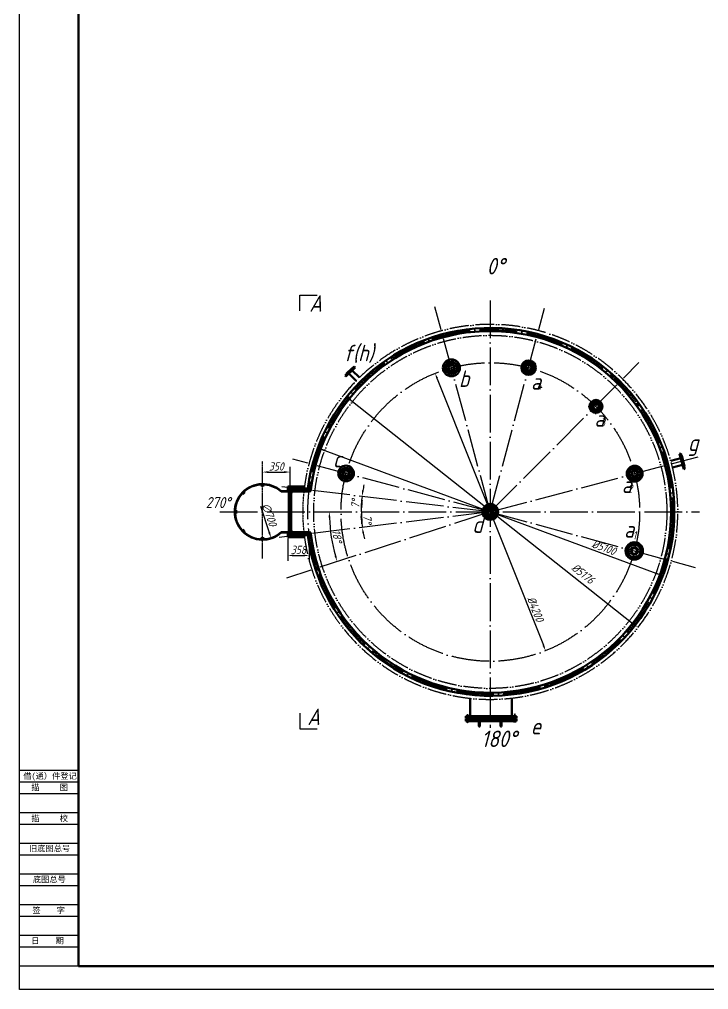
# Model space of a CAD drawing. Header units: millimetres. Extents: x 216 to 18036, y 72 to 25302.
# Drawn here: x 216 to 8984, y 72 to 12418 of the extents above; entities that cross this region are included whole.
import ezdxf

# ---------------------------------------------------------------- set-up
doc = ezdxf.new("R2010")
doc.units = ezdxf.units.MM
doc.linetypes.add('ACAD_ISO04W100', pattern=[30, 24, -3, 0, -3])
doc.linetypes.add('ACAD_ISO05W100', pattern=[33, 24, -3, 0, -3, 0, -3])
for name, color, linetype in [('双点划线', 5, 'ACAD_ISO05W100'), ('标注', 254, 'Continuous'), ('点划线', 1, 'ACAD_ISO04W100'), ('点画线', 1, 'ACAD_ISO04W100')]:
    doc.layers.add(name, color=color, linetype=linetype)
doc.layers.add('粗实线', color=4, linetype='Continuous', lineweight=50)
doc.styles.add('GB', font='gbeitc.shx', dxfattribs={"bigfont": 'gbcbig.shx'})
doc.styles.get("Standard").update_dxf_attribs({"font": 'SIMFANG.TTF'})
doc.dimstyles.new('GB$0', dxfattribs={"dimscale": 30, "dimtxt": 3.5, "dimasz": 2.5, "dimexe": 2.25, "dimexo": 2, "dimtad": 1, "dimdec": 0, "dimtxsty": 'GB', "dimcen": 2.5, "dimadec": 0, "dimazin": 0, "dimtfac": 1, "dimtdec": 0, "dimtmove": 0, "dimatfit": 3, "dimfxl": 0, "dimarcsym": 0})
doc.dimstyles.new('GB$2', dxfattribs={"dimscale": 30, "dimtxt": 3.5, "dimasz": 2.5, "dimexe": 2.25, "dimexo": 2, "dimtad": 1, "dimdec": 0, "dimtxsty": 'GB', "dimcen": 2.5, "dimadec": 0, "dimazin": 0, "dimtfac": 1, "dimtdec": 0, "dimtmove": 0, "dimatfit": 3, "dimfxl": 0, "dimarcsym": 0})
doc.dimstyles.new('GB$3', dxfattribs={"dimscale": 30, "dimtxt": 3.5, "dimasz": 2.5, "dimexe": 2.25, "dimexo": 2, "dimtad": 1, "dimtoh": 1, "dimdec": 0, "dimtxsty": 'GB', "dimcen": 2.5, "dimadec": 0, "dimazin": 0, "dimtfac": 1, "dimtdec": 0, "dimtmove": 0, "dimatfit": 3, "dimfxl": 0, "dimarcsym": 0})

# ---------------------------------------------------------------- blocks, each defined once
blk = doc.blocks.new('*D18')
at = {"layer": 'Defpoints', "color": 0, "ltscale": 0.5}
for p in [(3659, 6658), (3309, 6488), (3659, 6401)]:
    blk.add_point(p, dxfattribs=at)
at = {"layer": '标注', "color": 0, "lineweight": -2, "ltscale": 0.5}
for p, q in [((3309, 6548), (3309, 6725)), ((3659, 6461), (3659, 6725)), ((3384, 6658), (3584, 6658))]:
    blk.add_line(p, q, dxfattribs=at)
at = {"layer": '标注', "color": 0, "ltscale": 0.5}
for points in [[(3384, 6670), (3384, 6645), (3309, 6658)], [(3584, 6670), (3584, 6645), (3659, 6658)]]:
    blk.add_solid(points, dxfattribs=at)
at = {"layer": '标注', "color": 0, "ltscale": 0.5, "insert": (3484, 6729), "char_height": 105, "attachment_point": 5, "style": 'GB'}
blk.add_mtext('350', dxfattribs=at)
blk = doc.blocks.new('*D19')
at = {"layer": 'Defpoints', "color": 0, "ltscale": 0.5}
for p in [(3201, 6484), (3418, 5819)]:
    blk.add_point(p, dxfattribs=at)
at = {"layer": '标注', "color": 0, "lineweight": -2, "ltscale": 0.5}
blk.add_line((3285, 6226), (3394, 5890), dxfattribs=at)
at = {"layer": '标注', "color": 0, "ltscale": 0.5}
blk.add_solid([(3406, 5894), (3382, 5886), (3418, 5819)], dxfattribs=at)
at = {"layer": '标注', "color": 0, "ltscale": 0.5, "insert": (3396, 6115), "char_height": 105, "attachment_point": 5, "rotation": 288.0005, "style": 'GB'}
blk.add_mtext('∅700', dxfattribs=at)
blk = doc.blocks.new('*D20')
at = {"color": 0, "lineweight": -2}
blk.add_line((5533, 7845), (6882, 4454), dxfattribs=at)
at = {"color": 0}
for points in [[(5545, 7850), (5521, 7841), (5505, 7915)], [(6894, 4459), (6871, 4449), (6910, 4384)]]:
    blk.add_solid(points, dxfattribs=at)
at = {"layer": 'Defpoints', "color": 0}
for p in [(5505, 7915), (6910, 4384)]:
    blk.add_point(p, dxfattribs=at)
at = {"color": 0, "insert": (6782, 4915), "char_height": 105, "attachment_point": 5, "rotation": 291.6928, "style": 'GB'}
blk.add_mtext('%%c4200', dxfattribs=at)
blk = doc.blocks.new('*D9')
at = {"color": 0, "lineweight": -2}
blk.add_line((4431, 7574), (8025, 4728), dxfattribs=at)
at = {"color": 0}
for points in [[(4439, 7584), (4423, 7565), (4372, 7621)], [(8033, 4738), (8017, 4719), (8084, 4682)]]:
    blk.add_solid(points, dxfattribs=at)
at = {"layer": 'Defpoints', "color": 0}
for p in [(4372, 7621), (8084, 4682)]:
    blk.add_point(p, dxfattribs=at)
at = {"color": 0, "insert": (7387, 5365), "char_height": 105, "attachment_point": 5, "rotation": 321.6241, "style": 'GB'}
blk.add_mtext('%%C5176', dxfattribs=at)
blk = doc.blocks.new('*D21')
at = {"color": 0, "lineweight": -2}
blk.add_line((4101, 6932), (8313, 5371), dxfattribs=at)
at = {"color": 0}
for points in [[(4105, 6944), (4096, 6920), (4030, 6958)], [(8317, 5383), (8309, 5359), (8383, 5345)]]:
    blk.add_solid(points, dxfattribs=at)
at = {"layer": 'Defpoints', "color": 0}
for p in [(4030, 6958), (8383, 5345)]:
    blk.add_point(p, dxfattribs=at)
at = {"color": 0, "insert": (7653, 5699), "char_height": 105, "attachment_point": 5, "rotation": 339.6678, "style": 'GB'}
blk.add_mtext('%%C5100', dxfattribs=at)
blk = doc.blocks.new('*D22')
at = {"color": 0, "lineweight": -2}
for p, q in [((3631, 5813), (3631, 5529)), ((3903, 5813), (3903, 5529)), ((3706, 5597), (3828, 5597))]:
    blk.add_line(p, q, dxfattribs=at)
at = {"color": 0}
for points in [[(3706, 5609), (3706, 5584), (3631, 5597)], [(3828, 5609), (3828, 5584), (3903, 5597)]]:
    blk.add_solid(points, dxfattribs=at)
at = {"layer": 'Defpoints', "color": 0}
for p in [(3631, 5873), (3903, 5873), (3903, 5597)]:
    blk.add_point(p, dxfattribs=at)
at = {"color": 0, "insert": (3767, 5668), "char_height": 105, "attachment_point": 5, "style": 'GB'}
blk.add_mtext('358', dxfattribs=at)
blk = doc.blocks.new('*D26')
at = {"color": 0, "lineweight": -2}
for start, end in [(167.8913, 170.5061), (173.1208, 180), (182.6147, 185.2295)]:
    blk.add_arc((6207, 6151), 1644, start, end, dxfattribs=at)
at = {"color": 0}
for points in [[(4598, 6421), (4573, 6424), (4575, 6348)], [(4553, 6076), (4577, 6077), (4563, 6151)]]:
    blk.add_solid(points, dxfattribs=at)
at = {"layer": 'Defpoints', "color": 0}
for p in [(3557, 6471), (4569, 6283), (2766, 6151), (6207, 6151), (8870, 6151)]:
    blk.add_point(p, dxfattribs=at)
at = {"color": 0, "insert": (4492, 6254), "char_height": 105, "attachment_point": 5, "rotation": 86.5604, "style": 'GB'}
blk.add_mtext('7°', dxfattribs=at)
blk = doc.blocks.new('*D27')
at = {"color": 0, "lineweight": -2}
for start, end in [(174.7572, 177.3786), (180, 186.8817), (189.5031, 192.1245)]:
    blk.add_arc((6207, 6151), 1639, start, end, dxfattribs=at)
at = {"color": 0}
for points in [[(4582, 6226), (4557, 6227), (4567, 6151)], [(4578, 5879), (4602, 5883), (4579, 5955)]]:
    blk.add_solid(points, dxfattribs=at)
at = {"layer": 'Defpoints', "color": 0}
for p in [(2766, 6151), (4569, 6086), (6207, 6151), (8870, 6151), (3519, 5827)]:
    blk.add_point(p, dxfattribs=at)
at = {"color": 0, "insert": (4644, 6057), "char_height": 105, "attachment_point": 5, "rotation": 273.4409, "style": 'GB'}
blk.add_mtext('7°', dxfattribs=at)
blk = doc.blocks.new('*D28')
at = {"color": 0, "lineweight": -2}
blk.add_arc((6207, 6151), 2048, 182.0986, 195.9014, dxfattribs=at)
at = {"color": 0}
for points in [[(4148, 6076), (4173, 6077), (4159, 6151)], [(4249, 5594), (4226, 5587), (4259, 5519)]]:
    blk.add_solid(points, dxfattribs=at)
at = {"layer": 'Defpoints', "color": 0}
for p in [(2766, 6151), (6207, 6151), (8870, 6151), (4170, 5937), (3613, 5309)]:
    blk.add_point(p, dxfattribs=at)
at = {"color": 0, "insert": (4258, 5843), "char_height": 105, "attachment_point": 5, "rotation": 279, "style": 'GB'}
blk.add_mtext('18°', dxfattribs=at)

msp = doc.modelspace()

# ---------------------------------------------------------------- hatches: boundary and pattern name
at = {"layer": '标注'}
h = msp.add_hatch(color=256, dxfattribs=at)
h.paths.add_polyline_path([(6225.9, 8466.2), (6206.9, 8472.4), (6200.7, 8453.4, 0.4142136)])
h.paths.add_polyline_path([(6225.9, 8466.2, 0.4142136), (6213.1, 8491.4), (6206.9, 8472.4)])
h.paths.add_polyline_path([(6206.9, 8472.4), (6213.1, 8491.4, 0.4142136), (6187.9, 8478.6)])
h.paths.add_polyline_path([(6200.7, 8453.4), (6206.9, 8472.4), (6187.9, 8478.6, 0.4142136)])
h = msp.add_hatch(color=256, dxfattribs=at)
h.paths.add_polyline_path([(5509.6, 8358.8), (5489.6, 8358.8), (5489.6, 8338.8, 0.4142136)])
h.paths.add_polyline_path([(5509.6, 8358.8, 0.4142136), (5489.6, 8378.8), (5489.6, 8358.8)])
h.paths.add_polyline_path([(5489.6, 8358.8), (5489.6, 8378.8, 0.4142136), (5469.6, 8358.8)])
h.paths.add_polyline_path([(5489.6, 8338.8), (5489.6, 8358.8), (5469.6, 8358.8, 0.4142136)])
h = msp.add_hatch(color=256, dxfattribs=at)
h.paths.add_polyline_path([(6940.3, 8347.1), (6924.1, 8358.8), (6912.3, 8342.6, 0.4142136)])
h.paths.add_polyline_path([(6940.3, 8347.1, 0.4142136), (6935.9, 8375), (6924.1, 8358.8)])
h.paths.add_polyline_path([(6924.1, 8358.8), (6935.9, 8375, 0.4142136), (6907.9, 8370.6)])
h.paths.add_polyline_path([(6912.3, 8342.6), (6924.1, 8358.8), (6907.9, 8370.6, 0.4142136)])
h = msp.add_hatch(color=256, dxfattribs=at)
h.paths.add_polyline_path([(4861.6, 8035.3), (4842.6, 8029.1), (4848.8, 8010.1, 0.4142136)])
h.paths.add_polyline_path([(4861.6, 8035.3, 0.4142136), (4836.4, 8048.2), (4842.6, 8029.1)])
h.paths.add_polyline_path([(4842.6, 8029.1), (4836.4, 8048.2, 0.4142136), (4823.6, 8023)])
h.paths.add_polyline_path([(4848.8, 8010.1), (4842.6, 8029.1), (4823.6, 8023, 0.4142136)])
h = msp.add_hatch(color=256, dxfattribs=at)
h.paths.add_polyline_path([(7582.9, 8013), (7571.1, 8029.1), (7554.9, 8017.4, 0.4142136)])
h.paths.add_polyline_path([(7582.9, 8013, 0.4142136), (7587.3, 8040.9), (7571.1, 8029.1)])
h.paths.add_polyline_path([(7571.1, 8029.1), (7587.3, 8040.9, 0.4142136), (7559.4, 8045.3)])
h.paths.add_polyline_path([(7554.9, 8017.4), (7571.1, 8029.1), (7559.4, 8045.3, 0.4142136)])
h = msp.add_hatch(color=256, dxfattribs=at)
h.paths.add_polyline_path([(4345.3, 7527.4), (4329.1, 7515.7), (4340.9, 7499.5, 0.4142136)])
h.paths.add_polyline_path([(4345.3, 7527.4, 0.4142136), (4317.4, 7531.8), (4329.1, 7515.7)])
h.paths.add_polyline_path([(4329.1, 7515.7), (4317.4, 7531.8, 0.4142136), (4313, 7503.9)])
h.paths.add_polyline_path([(4340.9, 7499.5), (4329.1, 7515.7), (4313, 7503.9, 0.4142136)])
h = msp.add_hatch(color=256, dxfattribs=at)
h.paths.add_polyline_path([(8090.8, 7496.6), (8084.6, 7515.7), (8065.6, 7509.5, 0.4142136)])
h.paths.add_polyline_path([(8090.8, 7496.6, 0.4142136), (8103.6, 7521.8), (8084.6, 7515.7)])
h.paths.add_polyline_path([(8084.6, 7515.7), (8103.6, 7521.8, 0.4142136), (8078.4, 7534.7)])
h.paths.add_polyline_path([(8065.6, 7509.5), (8084.6, 7515.7), (8078.4, 7534.7, 0.4142136)])
h = msp.add_hatch(color=256, dxfattribs=at)
h.paths.add_polyline_path([(4011.2, 6884.8), (3999.5, 6868.6), (4015.7, 6856.9, 0.4142136)])
h.paths.add_polyline_path([(4011.2, 6884.8, 0.4142136), (3983.3, 6880.4), (3999.5, 6868.6)])
h.paths.add_polyline_path([(3999.5, 6868.6), (3983.3, 6880.4, 0.4142136), (3987.7, 6852.5)])
h.paths.add_polyline_path([(4015.7, 6856.9), (3999.5, 6868.6), (3987.7, 6852.5, 0.4142136)])
h = msp.add_hatch(color=256, dxfattribs=at)
h.paths.add_polyline_path([(8414.3, 6848.6), (8414.3, 6868.6), (8394.3, 6868.6, 0.4142136)])
h.paths.add_polyline_path([(8414.3, 6848.6, 0.4142136), (8434.3, 6868.6), (8414.3, 6868.6)])
h.paths.add_polyline_path([(8414.3, 6868.6), (8434.3, 6868.6, 0.4142136), (8414.3, 6888.6)])
h.paths.add_polyline_path([(8394.3, 6868.6), (8414.3, 6868.6), (8414.3, 6888.6, 0.4142136)])
h = msp.add_hatch(color=256, dxfattribs=at)
h.paths.add_polyline_path([(3914.3, 6445.6), (3902.6, 6429.4), (3918.8, 6417.7, 0.4142136)])
h.paths.add_polyline_path([(3914.3, 6445.6, 0.4142136), (3886.4, 6441.2), (3902.6, 6429.4)])
h.paths.add_polyline_path([(3902.6, 6429.4), (3886.4, 6441.2, 0.4142136), (3890.8, 6413.2)])
h.paths.add_polyline_path([(3918.8, 6417.7), (3902.6, 6429.4), (3890.8, 6413.2, 0.4142136)])
h = msp.add_hatch(color=256, dxfattribs=at)
h.paths.add_polyline_path([(8521.7, 6132.4), (8527.9, 6151.4), (8508.9, 6157.6, 0.4142136)])
h.paths.add_polyline_path([(8521.7, 6132.4, 0.4142136), (8546.9, 6145.2), (8527.9, 6151.4)])
h.paths.add_polyline_path([(8527.9, 6151.4), (8546.9, 6145.2, 0.4142136), (8534.1, 6170.4)])
h.paths.add_polyline_path([(8508.9, 6157.6), (8527.9, 6151.4), (8534.1, 6170.4, 0.4142136)])
h = msp.add_hatch(color=256, dxfattribs=at)
h.paths.add_polyline_path([(3915.2, 5889.6), (3903.4, 5873.4), (3919.6, 5861.7, 0.4142136)])
h.paths.add_polyline_path([(3915.2, 5889.6, 0.4142136), (3887.3, 5885.2), (3903.4, 5873.4)])
h.paths.add_polyline_path([(3903.4, 5873.4), (3887.3, 5885.2, 0.4142136), (3891.7, 5857.2)])
h.paths.add_polyline_path([(3919.6, 5861.7), (3903.4, 5873.4), (3891.7, 5857.2, 0.4142136)])
h = msp.add_hatch(color=256, dxfattribs=at)
h.paths.add_polyline_path([(3999.5, 5454.2), (3999.5, 5434.2), (4019.5, 5434.2, 0.4142136)])
h.paths.add_polyline_path([(3999.5, 5454.2, 0.4142136), (3979.5, 5434.2), (3999.5, 5434.2)])
h.paths.add_polyline_path([(3999.5, 5434.2), (3979.5, 5434.2, 0.4142136), (3999.5, 5414.2)])
h.paths.add_polyline_path([(4019.5, 5434.2), (3999.5, 5434.2), (3999.5, 5414.2, 0.4142136)])
h = msp.add_hatch(color=256, dxfattribs=at)
h.paths.add_polyline_path([(8402.5, 5418), (8414.3, 5434.2), (8398.1, 5445.9, 0.4142136)])
h.paths.add_polyline_path([(8402.5, 5418, 0.4142136), (8430.5, 5422.4), (8414.3, 5434.2)])
h.paths.add_polyline_path([(8414.3, 5434.2), (8430.5, 5422.4, 0.4142136), (8426, 5450.4)])
h.paths.add_polyline_path([(8398.1, 5445.9), (8414.3, 5434.2), (8426, 5450.4, 0.4142136)])
h = msp.add_hatch(color=256, dxfattribs=at)
h.paths.add_polyline_path([(4323, 4806.2), (4329.1, 4787.2), (4348.2, 4793.4, 0.4142136)])
h.paths.add_polyline_path([(4323, 4806.2, 0.4142136), (4310.1, 4781), (4329.1, 4787.2)])
h.paths.add_polyline_path([(4329.1, 4787.2), (4310.1, 4781, 0.4142136), (4335.3, 4768.1)])
h.paths.add_polyline_path([(4348.2, 4793.4), (4329.1, 4787.2), (4335.3, 4768.1, 0.4142136)])
h = msp.add_hatch(color=256, dxfattribs=at)
h.paths.add_polyline_path([(8068.4, 4775.4), (8084.6, 4787.2), (8072.8, 4803.4, 0.4142136)])
h.paths.add_polyline_path([(8068.4, 4775.4, 0.4142136), (8096.4, 4771), (8084.6, 4787.2)])
h.paths.add_polyline_path([(8084.6, 4787.2), (8096.4, 4771, 0.4142136), (8100.8, 4798.9)])
h.paths.add_polyline_path([(8072.8, 4803.4), (8084.6, 4787.2), (8100.8, 4798.9, 0.4142136)])
h = msp.add_hatch(color=256, dxfattribs=at)
h.paths.add_polyline_path([(4830.9, 4289.9), (4842.6, 4273.7), (4858.8, 4285.4, 0.4142136)])
h.paths.add_polyline_path([(4830.9, 4289.9, 0.4142136), (4826.4, 4261.9), (4842.6, 4273.7)])
h.paths.add_polyline_path([(4842.6, 4273.7), (4826.4, 4261.9, 0.4142136), (4854.4, 4257.5)])
h.paths.add_polyline_path([(4858.8, 4285.4), (4842.6, 4273.7), (4854.4, 4257.5, 0.4142136)])
h = msp.add_hatch(color=256, dxfattribs=at)
h.paths.add_polyline_path([(7552.1, 4267.5), (7571.1, 4273.7), (7564.9, 4292.7, 0.4142136)])
h.paths.add_polyline_path([(7552.1, 4267.5, 0.4142136), (7577.3, 4254.7), (7571.1, 4273.7)])
h.paths.add_polyline_path([(7571.1, 4273.7), (7577.3, 4254.7, 0.4142136), (7590.1, 4279.9)])
h.paths.add_polyline_path([(7564.9, 4292.7), (7571.1, 4273.7), (7590.1, 4279.9, 0.4142136)])
h = msp.add_hatch(color=256, dxfattribs=at)
h.paths.add_polyline_path([(5473.5, 3955.8), (5489.6, 3944), (5501.4, 3960.2, 0.4142136)])
h.paths.add_polyline_path([(5473.5, 3955.8, 0.4142136), (5477.9, 3927.8), (5489.6, 3944)])
h.paths.add_polyline_path([(5489.6, 3944), (5477.9, 3927.8, 0.4142136), (5505.8, 3932.3)])
h.paths.add_polyline_path([(5501.4, 3960.2), (5489.6, 3944), (5505.8, 3932.3, 0.4142136)])
h = msp.add_hatch(color=256, dxfattribs=at)
h.paths.add_polyline_path([(6904.1, 3944), (6924.1, 3944), (6924.1, 3964, 0.4142136)])
h.paths.add_polyline_path([(6904.1, 3944, 0.4142136), (6924.1, 3924), (6924.1, 3944)])
h.paths.add_polyline_path([(6924.1, 3944), (6924.1, 3924, 0.4142136), (6944.1, 3944)])
h.paths.add_polyline_path([(6924.1, 3964), (6924.1, 3944), (6944.1, 3944, 0.4142136)])
h = msp.add_hatch(color=256, dxfattribs=at)
h.paths.add_polyline_path([(6187.9, 3836.6), (6206.9, 3830.4), (6213.1, 3849.4, 0.4142136)])
h.paths.add_polyline_path([(6187.9, 3836.6, 0.4142136), (6200.7, 3811.4), (6206.9, 3830.4)])
h.paths.add_polyline_path([(6206.9, 3830.4), (6200.7, 3811.4, 0.4142136), (6225.9, 3824.2)])
h.paths.add_polyline_path([(6213.1, 3849.4), (6206.9, 3830.4), (6225.9, 3824.2, 0.4142136)])

# ---------------------------------------------------------------- linework, layer by layer
at = {"lineweight": -3}
for p, q in [((215.8, 71.9), (215.8, 25301.9)), ((965.8, 2861.9), (215.8, 2861.9)), ((965.8, 2711.9), (215.8, 2711.9)), ((965.8, 2561.9), (215.8, 2561.9)), ((965.8, 2321.9), (215.8, 2321.9)), ((965.8, 2171.9), (215.8, 2171.9)), ((965.8, 1931.9), (215.8, 1931.9)), ((965.8, 1781.9), (215.8, 1781.9)), ((965.8, 1541.9), (215.8, 1541.9)), ((965.8, 1541.9), (215.8, 1541.9)), ((965.8, 1391.9), (215.8, 1391.9)), ((965.8, 1151.9), (215.8, 1151.9)), ((965.8, 1001.9), (215.8, 1001.9)), ((965.8, 761.9), (215.8, 761.9)), ((965.8, 611.9), (215.8, 611.9)), ((965.8, 371.9), (215.8, 371.9)), ((18035.8, 71.9), (215.8, 71.9))]:
    msp.add_line(p, q, dxfattribs=at)
at = {"lineweight": 50}
for p, q in [((965.8, 371.9), (965.8, 25001.9)), ((17735.8, 371.9), (965.8, 371.9))]:
    msp.add_line(p, q, dxfattribs=at)
at = {"layer": '双点划线', "ltscale": 10}
msp.add_circle((6206.9, 6151.4), 2246.7, dxfattribs=at)
msp.add_arc((6206.9, 6151.4), 2386.2, 187.17411, 172.82589, dxfattribs=at)
at = {"layer": '双点划线'}
msp.add_arc((6206.9, 6151.4), 2386.2, 173.79294, 186.20706, dxfattribs=at)
at = {"layer": '标注'}
for p, q in [((3783.9, 8711.3), (3783.9, 8908.7)), ((3783.9, 8908.7), (4004.7, 8908.7)), ((3923.4, 6429.4), (3927.3, 6429.4)), ((3783.9, 3588.4), (3783.9, 3391.1)), ((3783.9, 3391.1), (4004.7, 3391.1))]:
    msp.add_line(p, q, dxfattribs=at)
for centre in [(6206.9, 8472.4), (5489.6, 8358.8), (6924.1, 8358.8), (4842.6, 8029.1), (7571.1, 8029.1), (4329.1, 7515.7), (8084.6, 7515.7), (3999.5, 6868.6), (8414.3, 6868.6), (3902.6, 6429.4), (8527.9, 6151.4), (3903.4, 5873.4), (3999.5, 5434.2), (8414.3, 5434.2), (4329.1, 4787.2), (8084.6, 4787.2), (4842.6, 4273.7), (7571.1, 4273.7), (5489.6, 3944), (6924.1, 3944), (6206.9, 3830.4)]:
    msp.add_circle(centre, 20, dxfattribs=at)
at = {"layer": '点划线'}
for p, q in [((4457.7, 7991.2), (4477, 7971.8)), ((4370.7, 7901.5), (4388.2, 7883.9)), ((8613.7, 6868.7), (8647.9, 6877.9)), ((8655.1, 6714.2), (8689.3, 6723.3))]:
    msp.add_line(p, q, dxfattribs=at)
at = {"layer": '点划线', "ltscale": 0.5}
for p, q in [((5917.2, 3577.3), (5917.2, 3469)), ((6517.2, 3577.3), (6517.2, 3469))]:
    msp.add_line(p, q, dxfattribs=at)
at = {"layer": '点画线', "ltscale": 20}
for p, q in [((6206.9, 8842.9), (6206.9, 3402.1)), ((6206.9, 6151.4), (5502.3, 8760.7)), ((6206.9, 6151.4), (6894.9, 8742.1)), ((6206.9, 6151.4), (8098.1, 8051)), ((6206.9, 6151.4), (3694.8, 6821.5)), ((6206.9, 6151.4), (8850.8, 6851.7)), ((6206.9, 6151.4), (3556.6, 6471.2)), ((2766.3, 6151.4), (8869.8, 6151.4)), ((6206.9, 6151.4), (3518.9, 5827)), ((6206.9, 6151.4), (3613.3, 5308.7)), ((6206.9, 6151.4), (8815.4, 5443.3))]:
    msp.add_line(p, q, dxfattribs=at)
at = {"layer": '点画线'}
for p, q in [((5623.5, 7978.4), (5638, 8032.8)), ((5645.4, 8042.5), (5694.2, 8070.6)), ((5655.8, 8080.9), (5683.9, 8032.2)), ((5706.3, 8072.2), (5760.7, 8057.6)), ((5740.8, 8092.1), (5726.2, 8037.7)), ((5800.2, 8034.9), (5755.9, 8009.3)), ((5770.3, 8050.2), (5798.5, 8001.5)), ((6630.7, 8036.7), (6683.1, 8067)), ((6641.7, 8078), (6672, 8025.7)), ((6786.6, 8039.2), (6734.2, 8009)), ((6745.3, 8050.3), (6775.6, 7997.9)), ((5603.6, 8012.9), (5658, 7998.3)), ((5614.8, 7927.9), (5663.5, 7956.1)), ((5653.2, 7917.6), (5625.1, 7966.4)), ((5717.3, 7895.6), (5662.9, 7910.2)), ((5682.8, 7875.7), (5697.3, 7930.1)), ((5778.1, 7925.4), (5729.3, 7897.2)), ((5767.8, 7886.9), (5739.6, 7935.7)), ((5820, 7954.9), (5765.6, 7969.5)), ((5800.1, 7989.4), (5785.5, 7935)), ((6602.9, 7933.2), (6655.3, 7963.4)), ((6644.3, 7922.1), (6614, 7974.5)), ((6758.9, 7935.7), (6706.5, 7905.4)), ((6747.8, 7894.4), (6717.6, 7946.8)), ((7525.6, 7562.3), (7574, 7562.3)), ((7549.8, 7586.5), (7549.8, 7538.1)), ((7453.9, 7491.3), (7502.3, 7491.3)), ((7478.1, 7467.1), (7478.1, 7515.5)), ((7574.3, 7420.3), (7525.9, 7420.3)), ((7550.1, 7396.1), (7550.1, 7444.5)), ((7644.7, 7497.9), (7596.3, 7497.9)), ((7620.5, 7522.1), (7620.5, 7473.7)), ((3309.4, 5557.6), (3309.4, 6796.2)), ((4283.5, 6691.9), (4327.8, 6666.3)), ((4292.9, 6656.9), (4318.5, 6701.3)), ((4327.2, 6708), (4376.7, 6721.2)), ((4345.3, 6739.3), (4358.6, 6689.9)), ((4387.6, 6719.8), (4432, 6694.2)), ((4422.6, 6729.2), (4397, 6684.8)), ((4470.1, 6667.3), (4420.6, 6654.1)), ((4438.7, 6685.4), (4452, 6636)), ((7955.4, 6632.5), (7970, 6686.9)), ((7977.4, 6696.5), (8026.2, 6724.7)), ((7987.7, 6735), (8015.9, 6686.2)), ((8038.2, 6726.3), (8092.6, 6711.7)), ((8072.7, 6746.2), (8058.2, 6691.8)), ((8140.8, 6694), (8092, 6665.8)), ((8102.3, 6704.3), (8130.4, 6655.5)), ((4273.3, 6614.6), (4322.8, 6627.9)), ((4304.7, 6596.5), (4291.4, 6646)), ((4355.7, 6562.1), (4311.4, 6587.7)), ((4320.8, 6552.8), (4346.4, 6597.1)), ((4416.2, 6574), (4366.7, 6560.7)), ((4398.1, 6542.6), (4384.8, 6592.1)), ((4459.9, 6590.1), (4415.6, 6615.7)), ((4450.5, 6625), (4424.9, 6580.7)), ((7935.5, 6667), (7989.9, 6652.4)), ((7946.7, 6582), (7995.5, 6610.1)), ((7985.2, 6571.7), (7957, 6620.4)), ((8049.2, 6549.7), (7994.8, 6564.3)), ((8014.7, 6529.8), (8029.3, 6584.2)), ((8110.1, 6579.4), (8061.3, 6551.3)), ((8099.8, 6541), (8071.6, 6589.7)), ((8151.9, 6609), (8097.5, 6623.6)), ((8132, 6643.5), (8117.5, 6589.1)), ((3659.4, 5873.4), (3659.4, 6420.5)), ((6098.7, 6180.4), (6153.1, 6165.8)), ((6118.6, 6145.9), (6133.1, 6200.3)), ((6140.5, 6210), (6189.3, 6238.1)), ((6150.9, 6248.4), (6179, 6199.7)), ((6201.4, 6239.7), (6255.8, 6225.1)), ((6235.9, 6259.6), (6221.3, 6205.2)), ((6303.9, 6207.4), (6255.1, 6179.3)), ((6265.4, 6217.7), (6293.6, 6169)), ((6109.9, 6095.4), (6158.6, 6123.6)), ((6148.3, 6085.1), (6120.2, 6133.9)), ((6212.4, 6063.1), (6158, 6077.7)), ((6177.9, 6043.2), (6192.5, 6097.6)), ((6273.2, 6092.9), (6224.4, 6064.7)), ((6262.9, 6054.4), (6234.7, 6103.2)), ((6315.1, 6122.4), (6260.7, 6137)), ((6295.2, 6156.9), (6280.6, 6102.5)), ((7919.9, 5686), (7979.8, 5669.9)), ((7941.8, 5648), (7957.9, 5707.9)), ((7966, 5718.5), (8019.6, 5749.4)), ((7977.3, 5760.8), (8008.3, 5707.1)), ((8032.9, 5751.2), (8092.7, 5735.2)), ((8070.8, 5773.1), (8054.8, 5713.2)), ((8145.7, 5715.7), (8092, 5684.7)), ((8103.3, 5727), (8134.3, 5673.4)), ((7932.2, 5592.4), (7985.9, 5623.4)), ((7974.5, 5581.1), (7943.6, 5634.8)), ((8045, 5556.9), (7985.1, 5573)), ((8007, 5535), (8023.1, 5594.9)), ((8111.9, 5589.7), (8058.2, 5558.7)), ((8100.6, 5547.3), (8069.6, 5601)), ((8158, 5622.2), (8098.1, 5638.2)), ((8136.1, 5660.1), (8120, 5600.3))]:
    msp.add_line(p, q, dxfattribs=at)
at = {"layer": '点画线', "ltscale": 0.5}
for p, q in [((3630.9, 6429.4), (3903.4, 6429.4)), ((3630.9, 5873.4), (3903.4, 5873.4))]:
    msp.add_line(p, q, dxfattribs=at)
at = {"layer": '点画线', "ltscale": 20}
for centre, radius in [((6206.9, 6151.4), 2321), ((6207.5, 6149.7), 1900)]:
    msp.add_circle(centre, radius, dxfattribs=at)
at = {"layer": '点画线'}
for centre, radius in [((5711.8, 7983.9), 83.9), ((6694.8, 7986.2), 75.8), ((7549.1, 7491.3), 71), ((4371.7, 6641), 76.2), ((8043.7, 6638), 83.9), ((6206.9, 6151.4), 83.9), ((8038.9, 5654.1), 92.3)]:
    msp.add_circle(centre, radius, dxfattribs=at)
at = {"layer": '粗实线'}
for p, q in [((4359.1, 7884.7), (4379.6, 7905.2)), ((4370.4, 7873.4), (4487.1, 7990.1)), ((4379.6, 7910.9), (4449.6, 7980.9)), ((4379.6, 7905.2), (4455.3, 7980.9)), ((4379.6, 7910.9), (4449.6, 7980.9)), ((4379.6, 7905.2), (4379.6, 7910.9)), ((4408.6, 7911.6), (4448.9, 7951.9)), ((4408.6, 7911.6), (4500.6, 7819.6)), ((4448.9, 7951.9), (4540.9, 7859.9)), ((4455.3, 7980.9), (4449.6, 7980.9)), ((4455.3, 7980.9), (4475.8, 8001.4)), ((4475.8, 8001.4), (4487.1, 7990.1)), ((4359.1, 7884.7), (4370.4, 7873.4)), ((8630.2, 6836.4), (8502.6, 6802.2)), ((8615.8, 6890), (8631.3, 6894.1)), ((8615.8, 6890), (8667.6, 6696.8)), ((8630.2, 6836.4), (8653.2, 6750.4)), ((8631.3, 6894.1), (8638.8, 6866.1)), ((8638.8, 6866.1), (8643.7, 6863.3)), ((8638.8, 6866.1), (8675.5, 6728.9)), ((8643.7, 6863.3), (8678.3, 6733.8)), ((8653.2, 6750.4), (8525.4, 6716.2)), ((8667.6, 6696.8), (8683, 6700.9)), ((8675.5, 6728.9), (8678.3, 6733.8)), ((8675.5, 6728.9), (8683, 6700.9)), ((3289.4, 6500.8), (3289.4, 6488)), ((3329.4, 6488), (3289.4, 6488)), ((3329.4, 6500.8), (3329.4, 6488)), ((3630.9, 6472.4), (3630.9, 6409.4)), ((3630.9, 6472.4), (3842.4, 6472.4)), ((3630.9, 6449.4), (3903.4, 6449.4)), ((3048.2, 6384.3), (3057.2, 6375.3)), ((3085.5, 6403.6), (3057.2, 6375.3)), ((3076.5, 6412.6), (3085.5, 6403.6)), ((3690.9, 6409.4), (3545.9, 6409.4)), ((3630.9, 6413.4), (3547.4, 6413.4)), ((3690.9, 6409.4), (3630.9, 6409.4)), ((3630.9, 6409.4), (3630.9, 6401.4)), ((3630.9, 6401.4), (3690.9, 6401.4)), ((3642.9, 6409.4), (3903.4, 6409.4)), ((3644.4, 5901.4), (3644.4, 6401.4)), ((3680.9, 6409.4), (3652.9, 6409.4)), ((3674.4, 5901.4), (3674.4, 6401.4)), ((3690.9, 6409.4), (3690.9, 6401.4)), ((2960, 6171.4), (2972.8, 6171.4)), ((2960, 6131.4), (2972.8, 6131.4)), ((2972.8, 6171.4), (2972.8, 6131.4)), ((3048.2, 5918.5), (3057.2, 5927.6)), ((3057.2, 5927.6), (3085.5, 5899.3)), ((3076.5, 5890.2), (3085.5, 5899.3)), ((3289.4, 5802), (3289.4, 5814.8)), ((3289.4, 5814.8), (3329.4, 5814.8)), ((3329.4, 5802), (3329.4, 5814.8)), ((3690.9, 5893.4), (3545.9, 5893.4)), ((3631, 5889.4), (3547.4, 5889.4)), ((3630.9, 5893.4), (3630.9, 5901.4)), ((3630.9, 5901.4), (3690.9, 5901.4)), ((3690.9, 5893.4), (3630.9, 5893.4)), ((3630.9, 5830.4), (3630.9, 5893.4)), ((3630.9, 5830.4), (3842.4, 5830.4)), ((3631, 5853.4), (3631, 5893.4)), ((3631, 5853.4), (3903.4, 5853.4)), ((3642.9, 5893.4), (3903.4, 5893.4)), ((3680.9, 5893.4), (3652.9, 5893.4)), ((3690.9, 5893.4), (3690.9, 5901.4)), ((5952.2, 3550.1), (5952.2, 3778.9)), ((6482.2, 3550.1), (6482.2, 3778.9)), ((5894.7, 3550.1), (6539.7, 3550.1)), ((5894.7, 3520.1), (5894.7, 3550.1)), ((5894.7, 3520.1), (6175.6, 3520.1)), ((5894.7, 3513.1), (6175.7, 3513.1)), ((5894.7, 3489.1), (5894.7, 3513.1)), ((5894.7, 3489.1), (6217.2, 3489.1)), ((5914.4, 3566.5), (5920, 3560.9)), ((5920, 3566.5), (5914.4, 3560.9)), ((5914.4, 3477.3), (5920, 3471.7)), ((5920, 3477.3), (5914.4, 3471.7)), ((5935.7, 3513.1), (5935.7, 3520.1)), ((6062, 3423.3), (6062, 3489.1)), ((6076, 3423.3), (6076, 3489.1)), ((6299, 3489.1), (6135.4, 3489.1)), ((6539.7, 3520.1), (6175.6, 3520.1)), ((6539.7, 3513.1), (6175.7, 3513.1)), ((6217.2, 3489.1), (6539.7, 3489.1)), ((6337.7, 3423.3), (6337.7, 3489.1)), ((6351.7, 3423.3), (6351.7, 3489.1)), ((6498.7, 3513.1), (6498.7, 3520.1)), ((6498.7, 3513.1), (6498.7, 3520.1)), ((6520, 3578.1), (6514.4, 3572.4)), ((6514.4, 3578.1), (6520, 3572.4)), ((6520, 3477.3), (6514.4, 3471.7)), ((6514.4, 3477.3), (6520, 3471.7)), ((6539.7, 3520.1), (6539.7, 3550.1)), ((6539.7, 3489.1), (6539.7, 3513.1))]:
    msp.add_line(p, q, dxfattribs=at)
for centre, radius in [((5712, 7984), 107.7), ((5713, 7984.3), 74.1), ((5712, 7984), 48.9), ((6694.8, 7986.2), 92.5), ((6694.8, 7986.2), 66.8), ((6694.2, 7986.4), 48.9), ((5712, 7984), 35.4), ((6694.2, 7986.4), 35.4), ((7551, 7493.2), 82.5), ((7549.1, 7491.3), 66), ((7549.1, 7491.3), 48.9), ((7549.1, 7491.3), 35.4), ((4371.7, 6641), 100), ((4371.7, 6641), 68.9), ((4371.7, 6641), 48.9), ((4371.7, 6641), 35.4), ((8043.7, 6637.9), 100), ((8043.7, 6637.9), 74.7), ((8043.7, 6638), 48.9), ((8043.7, 6638), 35.4), ((6206.9, 6151.4), 100), ((6206.9, 6151.4), 74.7), ((6206.9, 6151.4), 48.9), ((6206.9, 6151.4), 35.4), ((8038.9, 5654.1), 110.6), ((8038.9, 5654.1), 79.6), ((8038.9, 5654.1), 48.9), ((8038.9, 5654.1), 35.4)]:
    msp.add_circle(centre, radius, dxfattribs=at)
for centre, radius, start, end in [((6206.9, 6151.4), 2341, 187.31337, 172.68663), ((6206.9, 6151.4), 2301, 187.02468, 172.97532), ((3309.4, 6151.4), 354, 47.74104, 312.25896), ((3309.4, 6151.4), 350, 47.4886, 312.5114), ((3903.4, 6429.4), 20, 270, 90), ((3903.4, 5873.4), 20, 270, 90), ((6069, 3425.4), 7.3, 196.50843, 343.49157), ((6344.7, 3425.4), 7.3, 196.50843, 343.49157)]:
    msp.add_arc(centre, radius, start, end, dxfattribs=at)

# ---------------------------------------------------------------- texts
at = {"lineweight": -3, "char_height": 75, "width": 18662.4, "attachment_point": 5}
for s, insert in [('\\f仿宋_GB2312|b0|i0|c134|p49;借(通）件登记', (606.3, 2780.2)), ('\\f仿宋_GB2312|b0|i0|c134|p49;描     图', (599.7, 2641.5)), ('\\f仿宋_GB2312|b0|i0|c134|p49;描     校', (600.9, 2246.6)), ('\\f仿宋_GB2312|b0|i0|c134|p49;旧底图总号', (599.8, 1862.8)), ('\\f仿宋_GB2312|b0|i0|c134|p49;底图总号', (597.1, 1469.2)), ('签    字', (588.1, 1077.1)), ('日    期', (573.3, 689.9))]:
    msp.add_mtext(s, dxfattribs=dict(at, insert=insert))
at = {"layer": '标注', "style": 'GB'}
for s, insert, char_height, width, attachment_point in [('0%%D', (6161.6, 9278.4), 210, 2181.788, 4), (' A', (3790.2, 8803), 210, 2181.788, 4), ('f(h)', (4343.1, 8162.4), 210, 2181.788, 4), ('b', (5808.5, 7846.1), 210, 2181.788, 4), ('a', (6725.3, 7810.2), 210, 2181.788, 4), ('4', (6797.7, 7760.3), 105, 2181.788, 4), ('a', (7532.1, 7339.4), 210, 2181.788, 4), ('3', (7604.4, 7289.5), 105, 2181.788, 4), ('g', (8722.1, 6999.3), 210, 2181.788, 4), ('c', (4205.8, 6821.4), 210, 2181.788, 4), ('a', (7879.9, 6496.2), 210, 2181.788, 4), ('2', (7952.2, 6446.2), 105, 2181.788, 4), ('270%%D', (2586, 6340), 140, 192.001, 1), ('d', (5978.5, 5989.6), 210, 2181.788, 4), ('a', (7909.8, 5928.3), 210, 2181.788, 4), ('1', (8018.3, 5853.4), 105, 2181.788, 4), (' A', (3765, 3543.3), 210, 2181.788, 4), ('e', (6722, 3424.2), 210, 2181.788, 4), ('180%%D', (6091.6, 3263.4), 210, 2181.788, 4)]:
    msp.add_mtext(s, dxfattribs=dict(at, insert=insert, char_height=char_height, width=width, attachment_point=attachment_point))

# ---------------------------------------------------------------- dimensions: what is measured, and where the dimension line sits
for p1, p2, text, picture, middle in [((5505.2, 7915.2), (6909.8, 4384.3), '%%c4200', '*D20', (6781.5, 4914.7)), ((4372.4, 7620.9), (8083.8, 4681.9), '%%C5176', '*D9', (7387, 5364.8)), ((4030.5, 6957.9), (8383.3, 5345), '%%C5100', '*D21', (7652.9, 5699.2))]:
    dim = msp.add_diameter_dim_2p(p1=p1, p2=p2, text=text, dimstyle='GB$3', override={"dimtmove": 2})
    dim.commit()
    dim.dimension.update_dxf_attribs({"geometry": picture, "text_midpoint": middle, "dimtype": 163})
for base, line1, picture, middle in [((4568.6, 6282.8), ((6206.9, 6151.4), (3556.6, 6471.2)), '*D26', (4492.2, 6254.5)), ((4568.8, 6085.8), ((6206.9, 6151.4), (3518.9, 5827)), '*D27', (4644.4, 6057.5)), ((4170.4, 5937.4), ((6206.9, 6151.4), (3613.3, 5308.7)), '*D28', (4257.6, 5842.7))]:
    dim = msp.add_angular_dim_2l(base=base, line1=line1, line2=((2766.3, 6151.4), (8869.8, 6151.4)), dimstyle='GB$2')
    dim.commit()
    dim.dimension.update_dxf_attribs({"geometry": picture, "text_midpoint": middle})
dim = msp.add_linear_dim(base=(3902.6, 5597), p1=(3631, 5873.4), p2=(3902.6, 5873.4), text='358', dimstyle='GB$0')
dim.commit()
dim.dimension.update_dxf_attribs({"geometry": '*D22', "text_midpoint": (3766.8, 5668.2)})
at = {"layer": '标注', "ltscale": 0.5}
dim = msp.add_linear_dim(base=(3659.4, 6657.5), p1=(3309.4, 6488), p2=(3659.4, 6401.4), dimstyle='GB$0', dxfattribs=at)
dim.commit()
dim.dimension.update_dxf_attribs({"geometry": '*D18', "text_midpoint": (3484.4, 6728.8)})
dim = msp.add_diameter_dim_2p(p1=(3201.2, 6484.3), p2=(3417.5, 5818.6), dimstyle='GB$3', dxfattribs=at)
dim.commit()
dim.dimension.update_dxf_attribs({"geometry": '*D19', "text_midpoint": (3328.2, 6093.5), "dimtype": 163})

doc.saveas('drawing.dxf')
